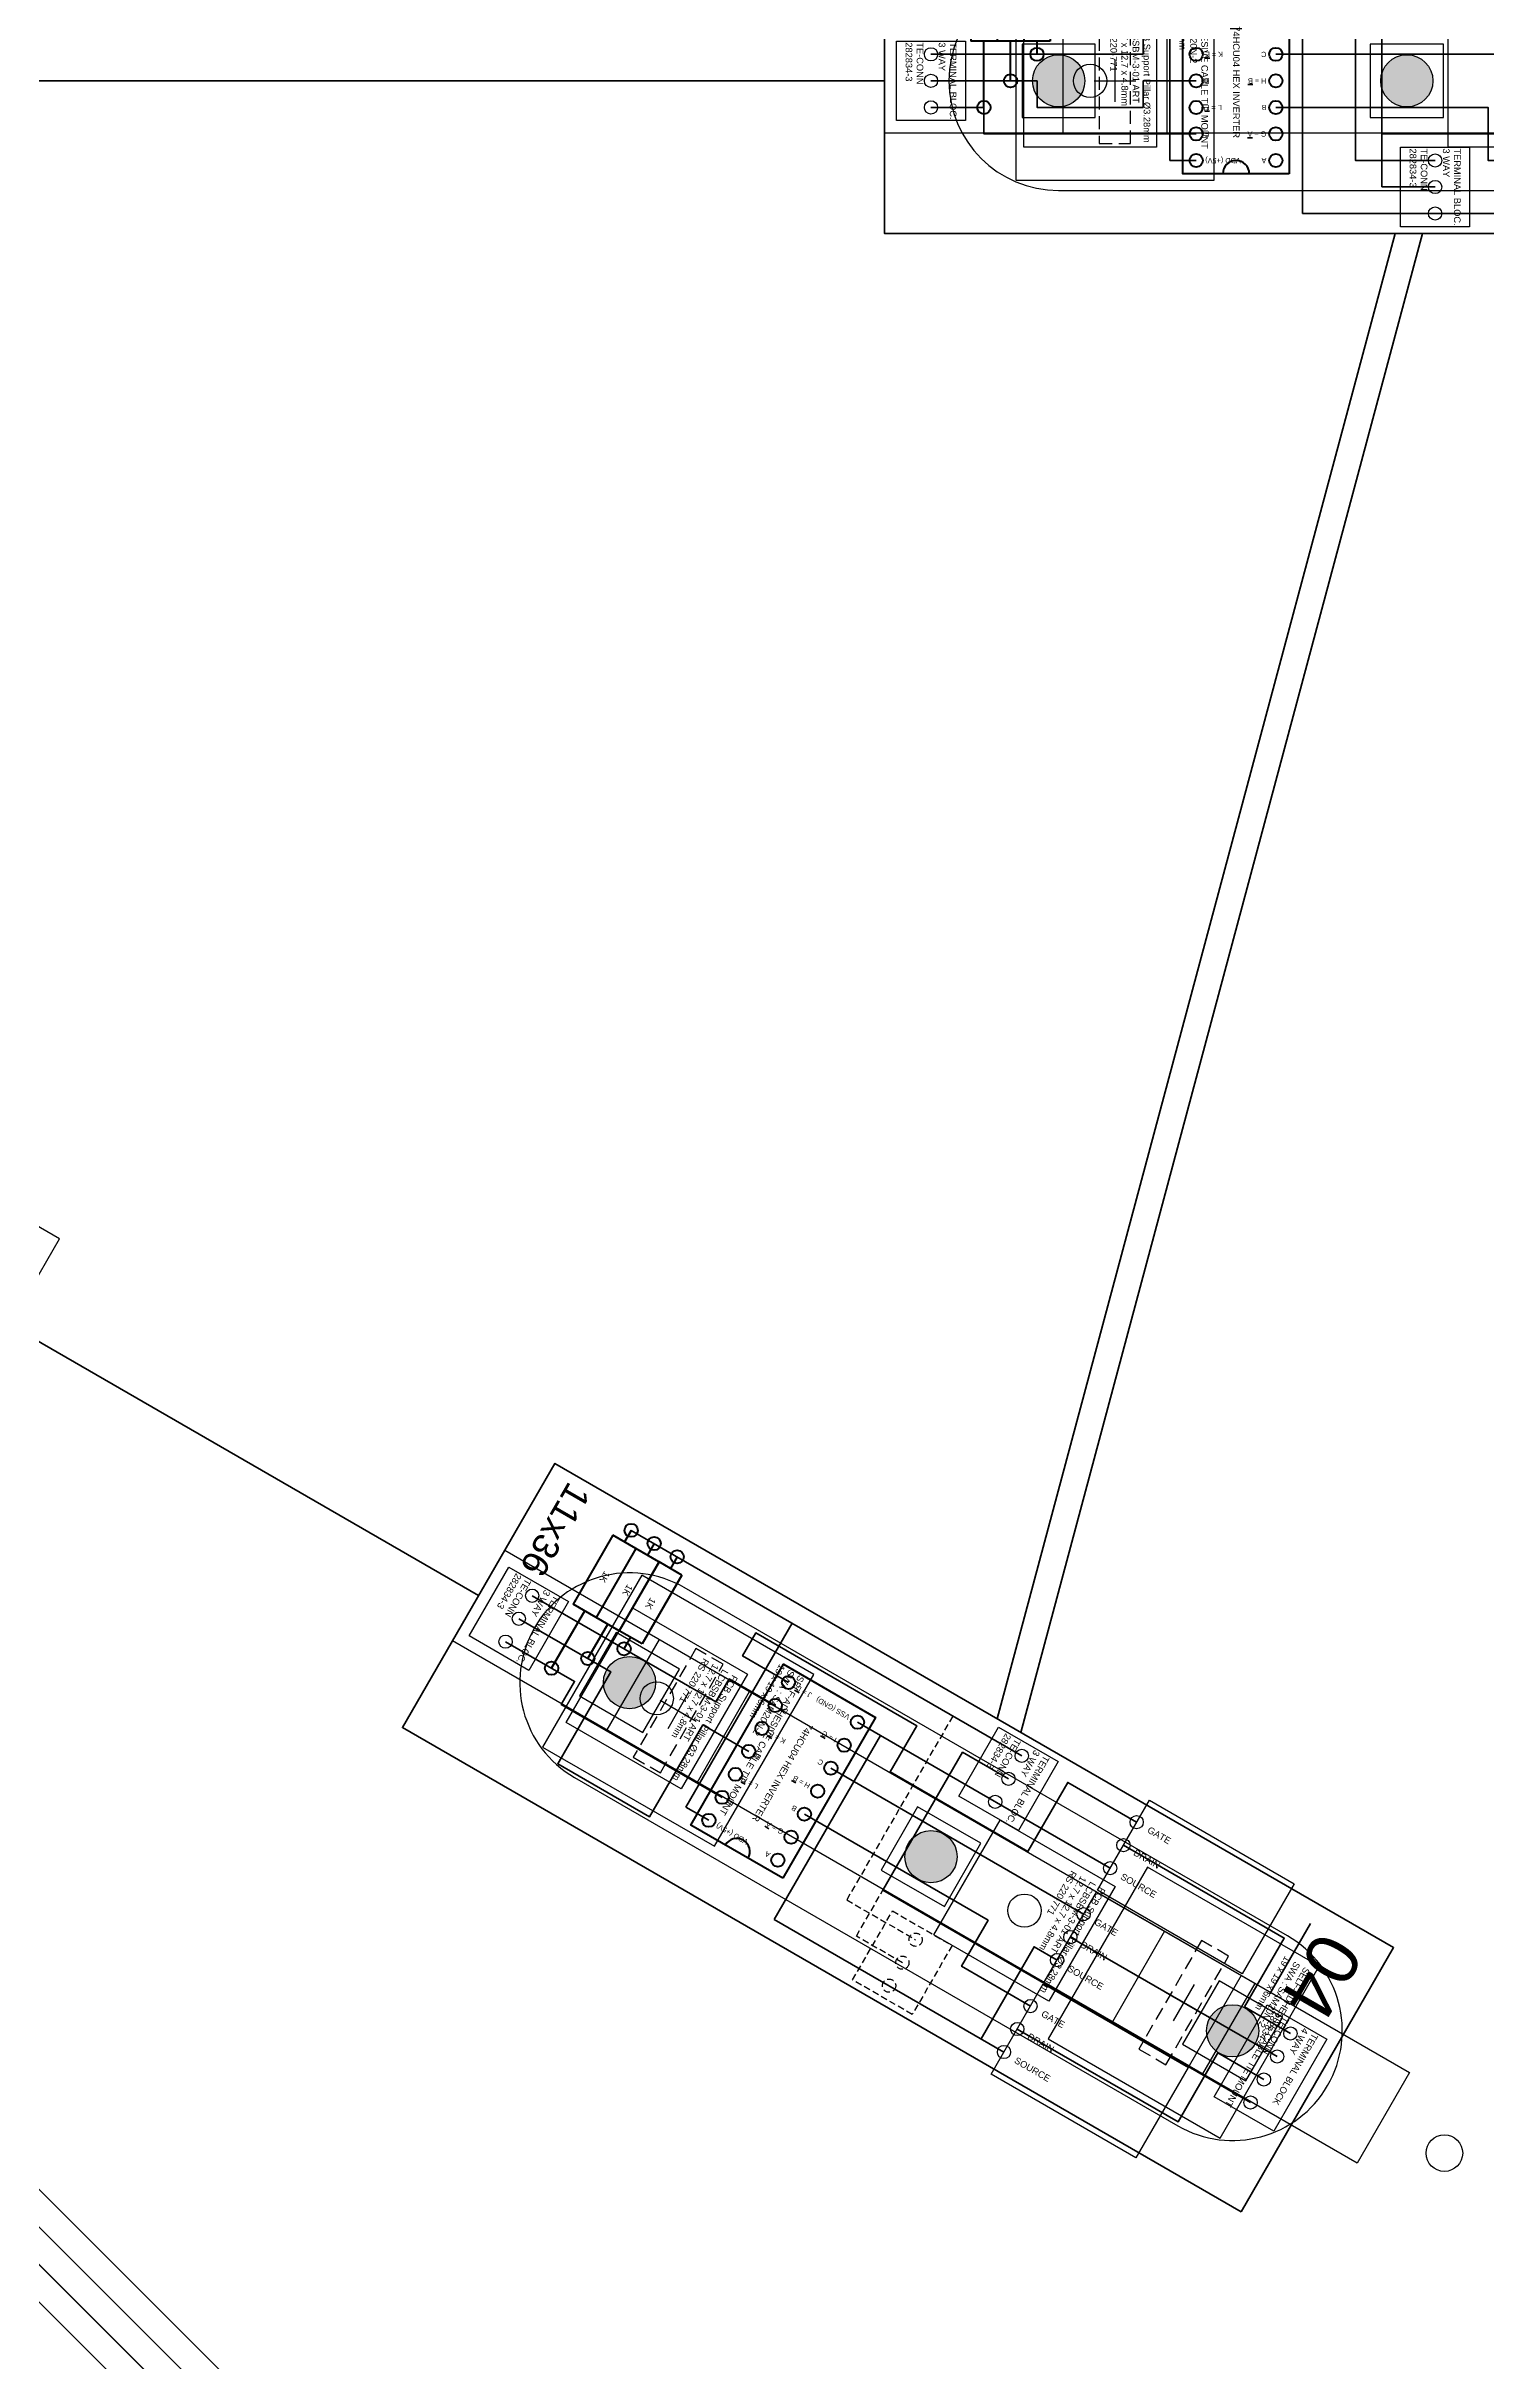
# Model space of a CAD drawing. Header units: millimetres. Extents: x 3648 to 4640, y -1371 to 0.
# Drawn here: x 4409.8 to 4547.6, y -658.3 to -436.7 of the extents above; entities that cross this region are included whole.
import ezdxf

# ---------------------------------------------------------------- set-up
doc = ezdxf.new("R2010")
doc.units = ezdxf.units.MM
doc.header["$LTSCALE"] = 10
doc.header["$MEASUREMENT"] = 0
doc.linetypes.add('DASHED', pattern=[0.75, 0.5, -0.25])
doc.linetypes.add('HIDDEN', pattern=[0.375, 0.25, -0.125])
doc.layers.get('0').update_dxf_attribs({"color": 8})
for name, color, linetype, lineweight in [('+12V', 11, 'Continuous', 35), ('+5V', 1, 'Continuous', 35), ('+9V', 230, 'Continuous', 35), ('BUTTONS', 40, 'Continuous', 35), ('Colour2', 30, 'Continuous', 35), ('Colour5', 180, 'Continuous', 35), ('Colour6', 80, 'Continuous', 35), ('Component Detail', 143, 'Continuous', 40), ('GND +0V', 7, 'Continuous', 35), ('VERO CUT', 252, 'Continuous', 35)]:
    doc.layers.add(name, color=color, linetype=linetype, lineweight=lineweight)
doc.layers.add('Colour8', color=7, linetype='Continuous', lineweight=35, true_color=0x7b4028)
for name, color, linetype in [('Component', 210, 'Continuous'), ('Construction', 252, 'Continuous'), ('LED SMD 5050', 40, 'Continuous'), ('LED Strip', 30, 'Continuous'), ('Outer Face', 253, 'Continuous')]:
    doc.layers.add(name, color=color, linetype=linetype)
doc.styles.get("Standard").update_dxf_attribs({"font": 'arial.ttf'})
picture_1 = doc.add_image_def('image3.jpg', size_in_pixel=(288, 187))
picture_2 = doc.add_image_def('image4.jpg', size_in_pixel=(216, 187))
picture_3 = doc.add_image_def('image2.jpg', size_in_pixel=(454, 283))

# ---------------------------------------------------------------- blocks, each defined once
blk = doc.blocks.new('*U92')
at = {"layer": 'Colour5'}
for points in [[(-57.38, 0), (65.12, 0)], [(26.27, -145), (-31.17, -111.84), (-31.17, 0)]]:
    blk.add_lwpolyline(points, dxfattribs=at)
at = {"layer": 'Component'}
blk.add_lwpolyline([(-39.82, -117.81), (-23.37, -127.31), (-13.87, -110.86), (-30.32, -101.36)], close=True, dxfattribs=at)
blk = doc.blocks.new('*U93')
at = {"layer": 'GND +0V', "color": 0, "linetype": 'ByBlock', "lineweight": -2, "transparency": 16777216}
blk.add_blockref('*U92', (4424.88, -440), dxfattribs=at)
blk = doc.blocks.new('Terminal Block 4 new -WAY TE CONNECTIVITY')
at = {"color": 1}
for centre in [(0, 0), (2.54, 0), (5.08, 0), (7.62, 0)]:
    blk.add_circle(centre, 0.635, dxfattribs=at)
at = {"layer": 'Component', "insert": (-1.13, 2.44), "char_height": 0.635, "width": 9.8978, "attachment_point": 1}
blk.add_mtext('TERMINAL BLOCK\\P4 WAY\\P\\PTE-CONN\\P282834-4', dxfattribs=at)
at = {"layer": 'Component'}
image = blk.add_image(picture_1, insert=(-1.27, -3.3), size_in_units=(10.16, 6.6), dxfattribs=at)
image.dxf.flags = 7
blk = doc.blocks.new('Terminal Block 3 flip -WAY TE CONNECTIVITY')
at = {"color": 1}
for centre in [(-2.54, 0), (0, 0), (2.54, 0)]:
    blk.add_circle(centre, 0.635, dxfattribs=at)
at = {"layer": 'Component', "insert": (-3.69, 2.44), "char_height": 0.635, "width": 8.3344, "attachment_point": 1}
blk.add_mtext('TERMINAL BLOC.\\P3 WAY\\P\\PTE-CONN\\P282834-3', dxfattribs=at)
at = {"layer": 'Component'}
image = blk.add_image(picture_2, insert=(3.81, 3.3), size_in_units=(7.62, 6.6), rotation=180, dxfattribs=at)
image.dxf.flags = 7
blk = doc.blocks.new('PCB support Pillar')
at = {"layer": 'Component'}
blk.add_lwpolyline([(0, 0), (12.7, 0), (12.7, -12.7), (0, -12.7)], close=True, dxfattribs=at)
blk.add_circle((6.35, -6.35), 1.59, dxfattribs=at)
at = {"layer": 'Component', "insert": (0.73, -0.59), "char_height": 0.635, "width": 17.0886, "attachment_point": 1}
blk.add_mtext('PCB Support Pillar %%C3.28mm\\PLCBSBM-3-01 ART\\P12.7 x 12.7 x 4.8mm\\PRS 220-771', dxfattribs=at)
blk = doc.blocks.new('Resistor 1K')
at = {"layer": 'Component Detail', "color": 4}
for points in [[(0, 0), (1.27, 0)], [(1.27, -1.27), (1.27, 1.27)], [(8.89, 1.27), (1.27, 1.27)], [(8.89, -1.27), (8.89, 1.27)], [(10.16, 0), (8.89, 0)], [(8.89, -1.27), (1.27, -1.27)]]:
    blk.add_lwpolyline(points, dxfattribs=at)
at = {"layer": 'Component Detail', "color": 1}
for centre in [(0, 0), (10.16, 0)]:
    blk.add_circle(centre, 0.635, dxfattribs=at)
at = {"color": 4, "insert": (5.56, -0.35), "char_height": 0.635, "width": 3.0365, "attachment_point": 1, "rotation": 180}
blk.add_mtext('1K', dxfattribs=at)
blk = doc.blocks.new('74HCU04')
at = {"layer": 'Component Detail', "color": 4}
blk.add_lwpolyline([(-1.27, 1.27), (8.89, 1.27), (8.89, -16.51), (-1.27, -16.51)], close=True, dxfattribs=at)
at = {"layer": 'Component Detail', "color": 1}
for centre in [(0, 0), (7.62, 0), (0, -2.54), (7.62, -2.54), (0, -5.08), (7.62, -5.08), (0, -7.62), (7.62, -7.62), (0, -10.16), (7.62, -10.16), (0, -12.7), (7.62, -12.7), (0, -15.24), (7.62, -15.24)]:
    blk.add_circle(centre, 0.635, dxfattribs=at)
at = {"layer": 'Component Detail', "color": 4}
blk.add_arc((3.81, 1.27), 1.27, 180, 0, dxfattribs=at)
at = {"color": 4, "char_height": 0.5, "attachment_point": 1}
for s, insert, width in [('A', (0.9, 0.26), 7.3862), ('\\pi4.04813;VDD (+5V)', (-0.69, 0.26), 7.4161), ('G = {\\OA}', (0.9, -2.28), 7.3862), ('\\pi7.0489;F', (-0.69, -2.28), 7.3862), ('B', (0.9, -4.82), 7.3862), ('\\pi5.85824;L = {\\OF}', (-0.69, -4.82), 7.3862), ('H = {\\OB}', (0.9, -7.36), 7.3862), ('\\pi7.01308;E', (-0.69, -7.36), 7.3862), ('C', (0.9, -9.9), 7.3862), ('\\pi5.74705;K = {\\OE}', (-0.69, -9.9), 7.3862), ('I = {\\OC}', (0.9, -12.44), 7.3862), ('\\pi6.97284;D', (-0.69, -12.44), 7.3862), ('VSS (GND)', (0.9, -14.98), 7.3862), ('\\pi5.79242;J = {\\OD}', (-0.69, -14.98), 7.3862)]:
    blk.add_mtext(s, dxfattribs=dict(at, insert=insert, width=width))
at = {"color": 4, "insert": (3.47, -12.84), "char_height": 0.635, "width": 14.2666, "attachment_point": 1, "rotation": 90}
blk.add_mtext('74HCU04 HEX INVERTER', dxfattribs=at)
blk = doc.blocks.new('P55NF')
at = {"color": 1}
for centre in [(0, 2.54), (0, 0), (0, -2.54)]:
    blk.add_circle(centre, 0.635, dxfattribs=at)
at = {"color": 4, "char_height": 0.635, "width": 7.3862, "attachment_point": 9}
for s, insert in [('GATE', (3.71, 2.2)), ('DRAIN', (3.99, -0.34)), ('SOURCE', (5.09, -2.95))]:
    blk.add_mtext(s, dxfattribs=dict(at, insert=insert))
at = {"layer": 'Component'}
image = blk.add_image(picture_3, insert=(0, -4.99), size_in_units=(16, 9.97), rotation=0, dxfattribs=at)
image.dxf.flags = 7
blk = doc.blocks.new('LED Driver Board')
at = {"layer": '+12V'}
for points in [[(-47.62, 10.16), (-47.62, 5.08), (-88.26, 5.08)], [(-52.71, 10.16), (-47.62, 10.16)], [(-52.71, -10.16), (-47.62, -10.16), (-47.62, 5.08)]]:
    blk.add_lwpolyline(points, dxfattribs=at)
at = {"layer": '+5V'}
for points in [[(-45.08, -12.7), (-45.08, 7.62), (-52.71, 7.62)], [(-27.3, 7.62), (-29.84, 7.62)], [(-27.3, 7.62), (-27.3, -12.7)], [(-9.52, -12.7), (-52.71, -12.7)]]:
    blk.add_lwpolyline(points, dxfattribs=at)
at = {"layer": 'Colour5'}
for points in [[(-65.4, -10.16), (-83.18, -10.16), (-83.18, -2.54), (-88.26, -2.54)], [(-4.45, -2.54), (-24.76, -2.54), (-24.76, -5.08), (-29.84, -5.08)], [(-29.84, -7.62), (-24.76, -7.62), (-24.76, -10.16), (-42.54, -10.16), (-42.54, -5.08), (-57.78, -5.08), (-57.78, -12.7), (-65.4, -12.7)]]:
    blk.add_lwpolyline(points, dxfattribs=at)
at = {"layer": 'Colour6'}
for points in [[(-4.45, 0), (-14.6, 0), (-14.6, 2.54), (-24.76, 2.54), (-24.76, 0), (-29.84, 0)], [(-65.4, 0), (-88.26, 0)], [(-37.46, -2.54), (-65.4, -2.54)]]:
    blk.add_lwpolyline(points, dxfattribs=at)
at = {"layer": 'Colour8'}
for points in [[(-88.26, 2.54), (-83.18, 2.54), (-83.18, 10.16), (-65.4, 10.16)], [(-37.46, 2.54), (-57.78, 2.54), (-57.78, 7.62), (-65.4, 7.62)], [(-4.45, 2.54), (-9.52, 2.54), (-9.52, 5.08), (-29.84, 5.08)]]:
    blk.add_lwpolyline(points, dxfattribs=at)
at = {"layer": 'Component Detail', "color": 4}
for points in [[(-9.52, 2.54), (-9.52, -3.81)], [(-12.07, 0), (-12.07, -3.81)], [(-13.33, -3.81), (-10.79, -3.81)], [(-13.33, -11.43), (-13.33, -3.81)], [(-10.79, -11.43), (-10.79, -3.81)], [(-10.79, -3.81), (-8.25, -3.81)], [(-10.79, -11.43), (-10.79, -3.81)], [(-8.25, -11.43), (-8.25, -3.81)], [(-13.33, -11.43), (-10.79, -11.43)], [(-12.07, -12.7), (-12.07, -11.43)], [(-10.79, -11.43), (-8.25, -11.43)], [(-9.52, -12.7), (-9.52, -11.43)]]:
    blk.add_lwpolyline(points, dxfattribs=at)
at = {"layer": 'Component Detail', "color": 1}
for centre in [(-9.52, 2.54), (-12.07, 0), (-12.07, -12.7), (-9.52, -12.7)]:
    blk.add_circle(centre, 0.635, dxfattribs=at)
at = {"layer": 'GND +0V'}
for points in [[(-40, 12.7), (-65.4, 12.7)], [(-40, 12.7), (-40, -7.62), (-65.4, -7.62)], [(-65.4, 2.54), (-62.86, 2.54), (-62.86, 12.7)], [(-40, -7.62), (-37.46, -7.62)]]:
    blk.add_lwpolyline(points, dxfattribs=at)
at = {"layer": 'VERO CUT', "color": 7}
blk.add_lwpolyline([(-92.71, 14.61), (-92.71, -14.6), (0, -14.6), (0, 14.61), (-92.71, 14.61)], close=True, dxfattribs=at)
at = {"layer": 'Colour2', "rotation": 270}
blk.add_blockref('Resistor 1K', (-14.6, -2.54), dxfattribs=at)
at = {"layer": 'Colour6'}
blk.add_blockref('74HCU04', (-37.46, 7.62), dxfattribs=at)
at = {"layer": 'Component'}
for name, p, rotation in [('P55NF', (-65.4, 10.16), 180), ('Terminal Block 3 flip -WAY TE CONNECTIVITY', (-52.71, 10.16), 90), ('Terminal Block 4 new -WAY TE CONNECTIVITY', (-88.26, -2.54), 90), ('P55NF', (-65.4, 0), 180), ('Terminal Block 3 flip -WAY TE CONNECTIVITY', (-4.45, 0), 90), ('P55NF', (-65.4, -10.16), 180), ('Terminal Block 3 flip -WAY TE CONNECTIVITY', (-52.71, -10.16), 90)]:
    blk.add_blockref(name, p, dxfattribs=dict(at, rotation=rotation))
at = {"layer": 'VERO CUT', "rotation": 90}
for p in [(-66.67, -6.35), (-26.03, -6.35)]:
    blk.add_blockref('PCB support Pillar', p, dxfattribs=at)
at = {"color": 4, "char_height": 0.635, "width": 3.0365, "attachment_point": 1, "rotation": 90}
for insert in [(-12.42, -8.1), (-9.88, -8.1)]:
    blk.add_mtext('1K', dxfattribs=dict(at, insert=insert))
at = {"layer": 'VERO CUT', "insert": (-4.48, -13.89), "char_height": 2.5, "attachment_point": 1, "rotation": 90}
blk.add_mtext_dynamic_manual_height_columns('11x36', width=34.2989, gutter_width=1, heights=[0], dxfattribs=at)
blk = doc.blocks.new('LED Driver Board 04')
at = {"layer": '+12V'}
for points in [[(50.72, -17.55), (46.32, -15.01), (38.7, -28.21)], [(38.7, -28.21), (38.7, -28.21), (73.9, -48.53)]]:
    blk.add_lwpolyline(points, dxfattribs=at)
at = {"layer": '+5V'}
for points in [[(14.6, 6.24), (51.99, -15.35)], [(19.84, -20.25), (30, -2.65)], [(19.84, -20.25), (22.04, -21.52)]]:
    blk.add_lwpolyline(points, dxfattribs=at)
at = {"layer": 'Colour5'}
for points in [[(5.12, -0.02), (22.72, -10.18), (23.99, -7.98), (28.39, -10.52)], [(29.66, -8.32), (25.26, -5.78), (26.53, -3.58), (41.93, -12.47), (39.39, -16.87), (52.58, -24.49), (56.39, -17.89), (62.99, -21.7)], [(61.72, -23.9), (77.12, -32.79), (73.31, -39.39), (77.71, -41.93)]]:
    blk.add_lwpolyline(points, dxfattribs=at)
at = {"layer": 'Colour6'}
for points in [[(3.85, -2.22), (12.65, -7.3), (7.57, -16.1), (16.37, -21.18), (21.45, -12.38), (25.85, -14.92)], [(33.72, -16.53), (57.91, -30.5)], [(56.64, -32.7), (76.44, -44.13)]]:
    blk.add_lwpolyline(points, dxfattribs=at)
at = {"layer": 'Colour8'}
for points in [[(2.58, -4.42), (9.18, -8.23), (7.91, -10.43), (23.31, -19.32)], [(31.18, -20.93), (48.77, -31.09), (46.23, -35.49), (52.83, -39.3)], [(75.17, -46.33), (70.77, -43.79), (66.96, -50.39), (51.56, -41.5)]]:
    blk.add_lwpolyline(points, dxfattribs=at)
at = {"layer": 'Component Detail', "color": 4}
for points in [[(12.86, 5.77), (9.05, -0.83)], [(15.06, 4.5), (11.25, -2.1)], [(15.06, 4.5), (11.25, -2.1)], [(15.06, 4.5), (12.86, 5.77)], [(14.6, 6.24), (13.96, 5.14)], [(17.26, 3.23), (15.06, 4.5)], [(16.8, 4.97), (16.16, 3.87)], [(17.26, 3.23), (13.45, -3.37)], [(6.98, -6.96), (10.15, -1.46)], [(11.25, -2.1), (9.05, -0.83)], [(13.45, -3.37), (11.25, -2.1)], [(10.45, -6.03), (12.35, -2.73)]]:
    blk.add_lwpolyline(points, dxfattribs=at)
at = {"layer": 'Component Detail', "color": 1}
for centre in [(14.6, 6.24), (16.8, 4.97), (6.98, -6.96), (10.45, -6.03)]:
    blk.add_circle(centre, 0.635, dxfattribs=at)
at = {"layer": 'GND +0V'}
for points in [[(38.46, -13.4), (36.26, -12.13)], [(28.3, -31), (38.46, -13.4), (60.45, -26.1)], [(28.3, -31), (50.29, -43.7)], [(55.37, -34.9), (53.17, -33.63), (48.09, -42.43)]]:
    blk.add_lwpolyline(points, dxfattribs=at)
at = {"layer": 'VERO CUT'}
blk.add_lwpolyline([(72.99, -59), (87.59, -33.71), (7.3, 12.65), (-7.3, -12.65), (72.99, -59)], close=True, dxfattribs=at)
at = {"layer": 'Colour2', "rotation": 59.99999999999377}
blk.add_blockref('Resistor 1K', (13.92, -5.1), dxfattribs=at)
at = {"layer": 'Colour6', "rotation": 149.9999999999992}
blk.add_blockref('74HCU04', (28.64, -25.33), dxfattribs=at)
at = {"layer": 'Component'}
for name, p, rotation in [('Terminal Block 3 flip -WAY TE CONNECTIVITY', (3.85, -2.22), 239.9999999999999), ('Terminal Block 3 flip -WAY TE CONNECTIVITY', (50.72, -17.55), 239.9999999999999), ('P55NF', (61.72, -23.9), 329.9999999999993), ('P55NF', (56.64, -32.7), 329.9999999999993), ('P55NF', (51.56, -41.5), 329.9999999999993), ('Terminal Block 4 new -WAY TE CONNECTIVITY', (77.71, -41.93), 239.9999999999999)]:
    blk.add_blockref(name, p, dxfattribs=dict(at, rotation=rotation))
at = {"layer": 'VERO CUT', "rotation": 240}
for p in [(25.72, -7.52), (60.92, -27.84)]:
    blk.add_blockref('PCB support Pillar', p, dxfattribs=at)
at = {"color": 4, "char_height": 0.635, "width": 3.0365, "attachment_point": 1, "rotation": 240}
for insert in [(12.6, 2.08), (14.8, 0.81)]:
    blk.add_mtext('1K', dxfattribs=dict(at, insert=insert))
at = {"layer": 'VERO CUT', "attachment_point": 1, "rotation": 240}
for s, insert, char_height in [('11x36', (10.82, 9.79), 2.5), ('{\\L04}', (84.82, -34.39), 5)]:
    blk.add_mtext_dynamic_manual_height_columns(s, width=34.2989, gutter_width=1, heights=[0], dxfattribs=dict(at, insert=insert, char_height=char_height))
blk = doc.blocks.new('gfhhv')
at = {"layer": 'LED SMD 5050'}
for points in [[(2.5, 77.17, 1), (-2.5, 77.17, 1)], [(2.5, 43.83, 1), (-2.5, 43.83, 1)], [(2.5, 10.5, 1), (-2.5, 10.5, 1)]]:
    blk.add_hatch(color=256, dxfattribs=at).paths.add_polyline_path(points)
for points in [[(-3.5, 80.67), (-3.5, 73.67), (3.5, 73.67), (3.5, 80.67)], [(-3.5, 47.33), (-3.5, 40.33), (3.5, 40.33), (3.5, 47.33)], [(-3.5, 14), (-3.5, 7), (3.5, 7), (3.5, 14)]]:
    blk.add_lwpolyline(points, close=True, dxfattribs=at)
for centre in [(0, 77.17), (0, 43.83), (0, 10.5)]:
    blk.add_circle(centre, 2.5, dxfattribs=at)
at = {"layer": 'LED Strip'}
blk.add_lwpolyline([(5, -6.17), (-5, -6.17), (-5, 93.83), (5, 93.83)], close=True, dxfattribs=at)
at = {"layer": 'Outer Face'}
blk.add_lwpolyline([(10.5, 10.5), (10.5, 77.17, 1), (-10.5, 77.17), (-10.5, 10.5, 1)], format="xyb", close=True, dxfattribs=at)
blk = doc.blocks.new('*U123')
at = {"layer": 'Outer Face', "color": 3}
blk.add_blockref('gfhhv', (0, -43.83), dxfattribs=at)
blk = doc.blocks.new('*U124')
at = {"layer": 'Outer Face', "color": 0, "linetype": 'ByBlock', "lineweight": -2, "transparency": 16777216}
for p, rotation in [((4607.02, -1960.88), 150.0000000000001), ((4777.02, -2006.43), 180)]:
    blk.add_blockref('*U123', p, dxfattribs=dict(at, rotation=rotation))
blk = doc.blocks.new('Cable Tie Mount')
at = {"layer": 'Component'}
for points in [[(-9.5, 9.34), (-9.5, -9.66), (9.5, -9.66), (9.5, 9.34)], [(-5, 4.84), (-5, -5.16), (5, -5.16), (5, 4.84)]]:
    blk.add_lwpolyline(points, close=True, dxfattribs=at)
at = {"layer": 'Component', "color": 252, "linetype": 'DASHED', "ltscale": 0.25}
blk.add_lwpolyline([(6, 1.34), (-6, 1.34), (-6, -1.66), (6, -1.66)], close=True, dxfattribs=at)
at = {"layer": 'Component'}
for points in [[(0, -2.16), (0, 1.84)], [(-2, -0.16), (2, -0.16)]]:
    blk.add_lwpolyline(points, dxfattribs=at)
at = {"layer": 'Component', "insert": (-8.77, 8.75), "char_height": 0.635, "width": 17.0886, "attachment_point": 1}
blk.add_mtext('SELF-ADHESIVE CABLE TIE MOUNT\\PSWA : SAM20N-2\\P19 x 19 x 6mm', dxfattribs=at)
blk = doc.blocks.new('*U125')
at = {"layer": 'VERO CUT'}
for p in [(0, 28.1), (0, -27.78)]:
    blk.add_blockref('Cable Tie Mount', p, dxfattribs=at)
blk = doc.blocks.new('*U126')
at = {"layer": 'GND +0V', "color": 0, "linetype": 'ByBlock', "lineweight": -2, "transparency": 16777216}
for p, rotation in [((3660, -440), 270.0000000000001), ((3614.45, -610), 240)]:
    blk.add_blockref('*U125', p, dxfattribs=dict(at, rotation=rotation))

msp = doc.modelspace()

# ---------------------------------------------------------------- linework, layer by layer
at = {"layer": '+12V'}
for points in [[(4574.2, -814.2), (4214.6, -454.61)], [(4541.51, -454.61), (4503.06, -598.11)]]:
    msp.add_lwpolyline(points, dxfattribs=at)
at = {"layer": '+5V'}
for points in [[(4538.88, -454.61), (4500.78, -596.79)], [(4572.41, -816), (4214.6, -458.2)]]:
    msp.add_lwpolyline(points, dxfattribs=at)
at = {"layer": '+9V'}
msp.add_lwpolyline([(4576, -812.41), (4324.65, -561.06)], dxfattribs=at)
at = {"layer": 'BUTTONS'}
msp.add_lwpolyline([(4577.79, -810.61), (4326.45, -559.26)], dxfattribs=at)
at = {"layer": 'Construction', "linetype": 'HIDDEN', "ltscale": 0.25}
for p, q in [((4486.95, -621.8), (4490.76, -615.2)), ((4490.76, -615.2), (4496.47, -618.5)), ((4496.47, -618.5), (4492.66, -625.1)), ((4492.66, -625.1), (4486.95, -621.8))]:
    msp.add_line(p, q, dxfattribs=at)
at = {"layer": 'Construction'}
msp.add_lwpolyline([(4640, -880), (4200, -440)], dxfattribs=at)
at = {"layer": 'Construction', "linetype": 'HIDDEN', "ltscale": 0.25}
for points in [[(4496.54, -596.54), (4486.38, -614.14), (4492.98, -617.95)], [(4487.31, -617.61), (4489.85, -613.21)], [(4491.71, -620.15), (4487.31, -617.61)]]:
    msp.add_lwpolyline(points, dxfattribs=at)
for centre in [(4492.98, -617.95), (4491.71, -620.15), (4490.44, -622.35)]:
    msp.add_circle(centre, 0.635, dxfattribs=at)
at = {"layer": 'Outer Face'}
msp.add_circle((4543.6, -638.38), 1.75, dxfattribs=at)

# ---------------------------------------------------------------- block references
at = {"layer": 'Component', "rotation": 179.9999999999999}
msp.add_blockref('LED Driver Board', (4490, -440), dxfattribs=at)
at = {"layer": 'Component'}
msp.add_blockref('LED Driver Board 04', (4451.15, -585), dxfattribs=at)
at = {"layer": 'GND +0V'}
for name, p in [('*U126', (880, 0)), ('*U93', (0, 0))]:
    msp.add_blockref(name, p, dxfattribs=at)
at = {"layer": 'Outer Face', "color": 3, "rotation": 90}
msp.add_blockref('*U124', (2533.57, -5217.02), dxfattribs=at)

doc.saveas('drawing.dxf')
